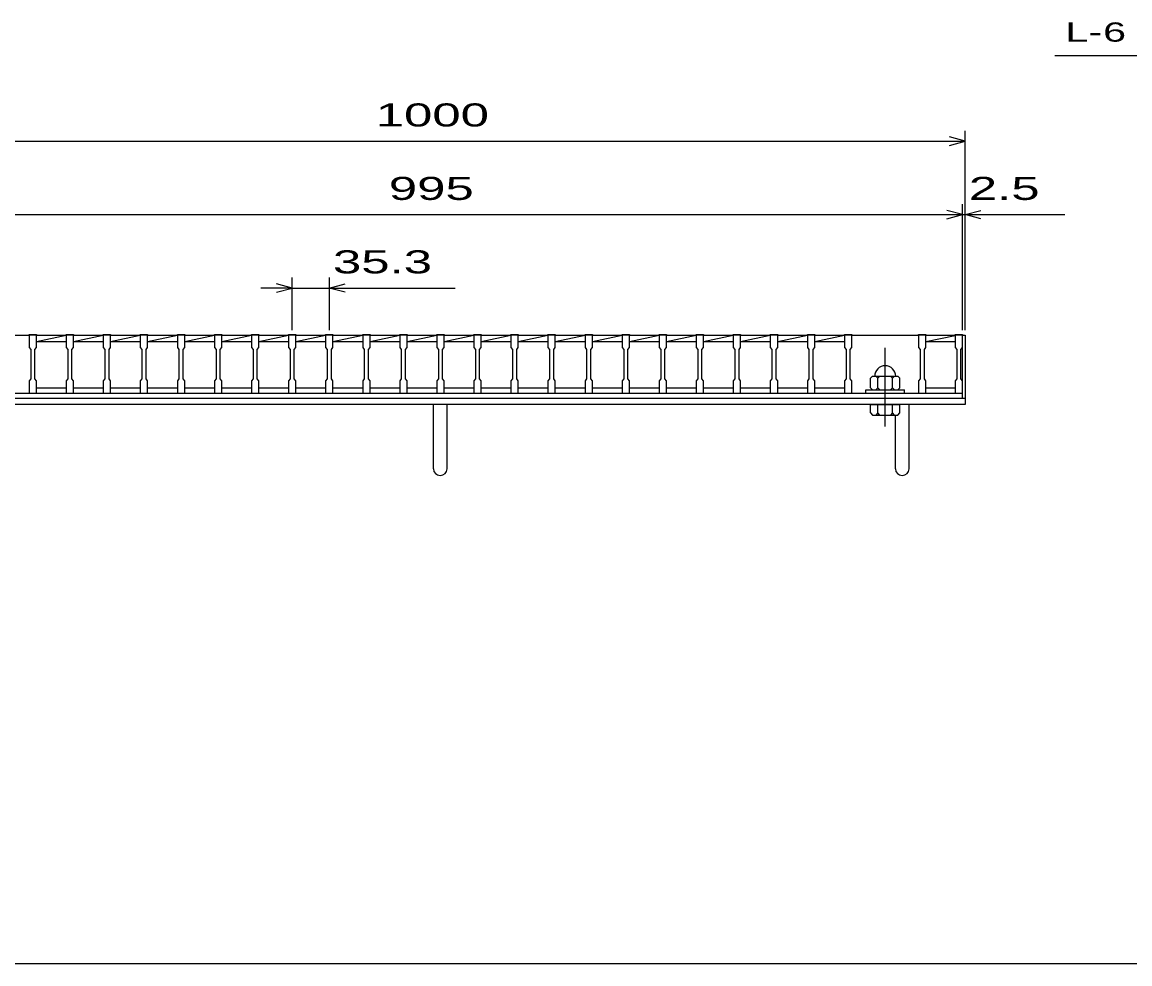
# Model space of a CAD drawing. Units: millimetres, scale not verified. Extents: x -1820 to 1731, y -1282 to 1054.
# Drawn here: x -1249 to -194, y -1146 to -249 of the extents above; entities that cross this region are included whole.
import ezdxf
from ezdxf.enums import TextEntityAlignment as Align

# ---------------------------------------------------------------- set-up
doc = ezdxf.new("R2010")
doc.units = ezdxf.units.MM
doc.header["$LTSCALE"] = 10
doc.linetypes.add('CHAIN', pattern=[18.5, 12, -1.5, 3.5, -1.5])
for name, color, linetype, lineweight in [('0_2', 150, 'Continuous', 25), ('16', 3, 'Continuous', 25), ('19', 6, 'Continuous', 25), ('22', 4, 'Continuous', 25)]:
    doc.layers.add(name, color=color, linetype=linetype, lineweight=lineweight)
doc.styles.add('ベクトル', font='')
doc.styles.get('ベクトル').set_extended_font_data('ベクトル')

msp = doc.modelspace()

# ---------------------------------------------------------------- linework, layer by layer
at = {"layer": '0_2'}
msp.add_line((1731, -1146.5), (-1729, -1146.5), dxfattribs=at)
at = {"layer": '16'}
for p, q in [((-1305.7, -547.5), (-1242.1, -547.5)), ((-1242.1, -547.5), (-1242.1, -546.8)), ((-1242.1, -546.8), (-1235.1, -546.8)), ((-1242.1, -547.5), (-1242.1, -559)), ((-1235.1, -547.5), (-1242.1, -547.5)), ((-1235.1, -546.8), (-1235.1, -547.5)), ((-1235.1, -559), (-1235.1, -547.5)), ((-1235.1, -547.5), (-1206.8, -547.5)), ((-1235.1, -553.5), (-1206.8, -547.5)), ((-1206.8, -547.5), (-1206.8, -546.8)), ((-1206.8, -546.8), (-1199.8, -546.8)), ((-1206.8, -547.5), (-1206.8, -559)), ((-1199.8, -547.5), (-1206.8, -547.5)), ((-1199.8, -546.8), (-1199.8, -547.5)), ((-1199.8, -559), (-1199.8, -547.5)), ((-1199.8, -547.5), (-1171.5, -547.5)), ((-1199.8, -553.5), (-1171.5, -547.5)), ((-1171.5, -547.5), (-1171.5, -546.8)), ((-1171.5, -546.8), (-1164.5, -546.8)), ((-1171.5, -547.5), (-1171.5, -559)), ((-1164.5, -547.5), (-1171.5, -547.5)), ((-1164.5, -546.8), (-1164.5, -547.5)), ((-1164.5, -559), (-1164.5, -547.5)), ((-1164.5, -547.5), (-1136.2, -547.5)), ((-1164.5, -553.5), (-1136.2, -547.5)), ((-1136.2, -547.5), (-1136.2, -546.8)), ((-1136.2, -546.8), (-1129.2, -546.8)), ((-1136.2, -547.5), (-1136.2, -559)), ((-1129.2, -547.5), (-1136.2, -547.5)), ((-1129.2, -546.8), (-1129.2, -547.5)), ((-1129.2, -559), (-1129.2, -547.5)), ((-1129.2, -547.5), (-1100.9, -547.5)), ((-1129.2, -553.5), (-1100.9, -547.5)), ((-1100.9, -547.5), (-1100.9, -546.8)), ((-1100.9, -546.8), (-1093.9, -546.8)), ((-1100.9, -547.5), (-1100.9, -559)), ((-1093.9, -547.5), (-1100.9, -547.5)), ((-1093.9, -546.8), (-1093.9, -547.5)), ((-1093.9, -559), (-1093.9, -547.5)), ((-1093.9, -547.5), (-1065.6, -547.5)), ((-1093.9, -553.5), (-1065.6, -547.5)), ((-1065.6, -547.5), (-1065.6, -546.8)), ((-1065.6, -546.8), (-1058.6, -546.8)), ((-1065.6, -547.5), (-1065.6, -559)), ((-1058.6, -547.5), (-1065.6, -547.5)), ((-1058.6, -546.8), (-1058.6, -547.5)), ((-1058.6, -559), (-1058.6, -547.5)), ((-1058.6, -547.5), (-1030.3, -547.5)), ((-1058.6, -553.5), (-1030.3, -547.5)), ((-1030.3, -547.5), (-1030.3, -546.8)), ((-1030.3, -546.8), (-1023.3, -546.8)), ((-1030.3, -547.5), (-1030.3, -559)), ((-1023.3, -547.5), (-1030.3, -547.5)), ((-1023.3, -546.8), (-1023.3, -547.5)), ((-1023.3, -559), (-1023.3, -547.5)), ((-1023.3, -547.5), (-995, -547.5)), ((-1023.3, -553.5), (-995, -547.5)), ((-995, -547.5), (-995, -546.8)), ((-995, -546.8), (-988, -546.8)), ((-995, -547.5), (-995, -559)), ((-988, -547.5), (-995, -547.5)), ((-988, -546.8), (-988, -547.5)), ((-988, -559), (-988, -547.5)), ((-988, -547.5), (-959.7, -547.5)), ((-988, -553.5), (-959.7, -547.5)), ((-959.7, -547.5), (-959.7, -546.8)), ((-959.7, -546.8), (-952.7, -546.8)), ((-959.7, -547.5), (-959.7, -559)), ((-952.7, -547.5), (-959.7, -547.5)), ((-952.7, -546.8), (-952.7, -547.5)), ((-952.7, -559), (-952.7, -547.5)), ((-952.7, -547.5), (-924.4, -547.5)), ((-952.7, -553.5), (-924.4, -547.5)), ((-924.4, -547.5), (-924.4, -546.8)), ((-924.4, -546.8), (-917.4, -546.8)), ((-924.4, -547.5), (-924.4, -559)), ((-917.4, -547.5), (-924.4, -547.5)), ((-917.4, -546.8), (-917.4, -547.5)), ((-917.4, -559), (-917.4, -547.5)), ((-917.4, -547.5), (-889.1, -547.5)), ((-917.4, -553.5), (-889.1, -547.5)), ((-889.1, -547.5), (-889.1, -546.8)), ((-889.1, -546.8), (-882.1, -546.8)), ((-889.1, -547.5), (-889.1, -559)), ((-882.1, -547.5), (-889.1, -547.5)), ((-882.1, -546.8), (-882.1, -547.5)), ((-882.1, -559), (-882.1, -547.5)), ((-882.1, -547.5), (-853.8, -547.5)), ((-882.1, -553.5), (-853.8, -547.5)), ((-853.8, -547.5), (-853.8, -546.8)), ((-853.8, -546.8), (-846.8, -546.8)), ((-853.8, -547.5), (-853.8, -559)), ((-846.8, -547.5), (-853.8, -547.5)), ((-846.8, -546.8), (-846.8, -547.5)), ((-846.8, -559), (-846.8, -547.5)), ((-846.8, -547.5), (-818.5, -547.5)), ((-846.8, -553.5), (-818.5, -547.5)), ((-818.5, -547.5), (-818.5, -546.8)), ((-818.5, -546.8), (-811.5, -546.8)), ((-818.5, -547.5), (-818.5, -559)), ((-811.5, -547.5), (-818.5, -547.5)), ((-811.5, -546.8), (-811.5, -547.5)), ((-811.5, -559), (-811.5, -547.5)), ((-811.5, -547.5), (-783.2, -547.5)), ((-811.5, -553.5), (-783.2, -547.5)), ((-783.2, -547.5), (-783.2, -546.8)), ((-783.2, -546.8), (-776.2, -546.8)), ((-783.2, -547.5), (-783.2, -559)), ((-776.2, -547.5), (-783.2, -547.5)), ((-776.2, -546.8), (-776.2, -547.5)), ((-776.2, -559), (-776.2, -547.5)), ((-776.2, -547.5), (-747.9, -547.5)), ((-776.2, -553.5), (-747.9, -547.5)), ((-747.9, -547.5), (-747.9, -546.8)), ((-747.9, -546.8), (-740.9, -546.8)), ((-747.9, -547.5), (-747.9, -559)), ((-740.9, -547.5), (-747.9, -547.5)), ((-740.9, -546.8), (-740.9, -547.5)), ((-740.9, -559), (-740.9, -547.5)), ((-740.9, -547.5), (-712.6, -547.5)), ((-740.9, -553.5), (-712.6, -547.5)), ((-712.6, -547.5), (-712.6, -546.8)), ((-712.6, -546.8), (-705.6, -546.8)), ((-712.6, -547.5), (-712.6, -559)), ((-705.6, -547.5), (-712.6, -547.5)), ((-705.6, -546.8), (-705.6, -547.5)), ((-705.6, -559), (-705.6, -547.5)), ((-705.6, -547.5), (-677.3, -547.5)), ((-705.6, -553.5), (-677.3, -547.5)), ((-677.3, -547.5), (-677.3, -546.8)), ((-677.3, -546.8), (-670.3, -546.8)), ((-677.3, -547.5), (-677.3, -559)), ((-670.3, -547.5), (-677.3, -547.5)), ((-670.3, -546.8), (-670.3, -547.5)), ((-670.3, -559), (-670.3, -547.5)), ((-670.3, -547.5), (-642, -547.5)), ((-670.3, -553.5), (-642, -547.5)), ((-642, -547.5), (-642, -546.8)), ((-642, -546.8), (-635, -546.8)), ((-642, -547.5), (-642, -559)), ((-635, -547.5), (-642, -547.5)), ((-635, -546.8), (-635, -547.5)), ((-635, -559), (-635, -547.5)), ((-635, -547.5), (-606.7, -547.5)), ((-635, -553.5), (-606.7, -547.5)), ((-606.7, -547.5), (-606.7, -546.8)), ((-606.7, -546.8), (-599.7, -546.8)), ((-606.7, -547.5), (-606.7, -559)), ((-599.7, -547.5), (-606.7, -547.5)), ((-599.7, -546.8), (-599.7, -547.5)), ((-599.7, -559), (-599.7, -547.5)), ((-599.7, -547.5), (-571.4, -547.5)), ((-599.7, -553.5), (-571.4, -547.5)), ((-571.4, -547.5), (-571.4, -546.8)), ((-571.4, -546.8), (-564.4, -546.8)), ((-571.4, -547.5), (-571.4, -559)), ((-564.4, -547.5), (-571.4, -547.5)), ((-564.4, -546.8), (-564.4, -547.5)), ((-564.4, -559), (-564.4, -547.5)), ((-564.4, -547.5), (-536.1, -547.5)), ((-564.4, -553.5), (-536.1, -547.5)), ((-536.1, -547.5), (-536.1, -546.8)), ((-536.1, -546.8), (-529.1, -546.8)), ((-536.1, -547.5), (-536.1, -559)), ((-529.1, -547.5), (-536.1, -547.5)), ((-529.1, -546.8), (-529.1, -547.5)), ((-529.1, -559), (-529.1, -547.5)), ((-529.1, -547.5), (-500.8, -547.5)), ((-529.1, -553.5), (-500.8, -547.5)), ((-500.8, -547.5), (-500.8, -546.8)), ((-500.8, -546.8), (-493.8, -546.8)), ((-500.8, -547.5), (-500.8, -559)), ((-493.8, -547.5), (-500.8, -547.5)), ((-493.8, -546.8), (-493.8, -547.5)), ((-493.8, -559), (-493.8, -547.5)), ((-493.8, -547.5), (-465.5, -547.5)), ((-493.8, -553.5), (-465.5, -547.5)), ((-465.5, -547.5), (-465.5, -546.8)), ((-465.5, -546.8), (-458.5, -546.8)), ((-465.5, -547.5), (-465.5, -559)), ((-458.5, -547.5), (-465.5, -547.5)), ((-458.5, -546.8), (-458.5, -547.5)), ((-458.5, -559), (-458.5, -547.5)), ((-458.5, -547.5), (-394.9, -547.5)), ((-394.9, -547.5), (-394.9, -546.8)), ((-394.9, -546.8), (-387.9, -546.8)), ((-394.9, -547.5), (-394.9, -559)), ((-387.9, -547.5), (-394.9, -547.5)), ((-387.9, -546.8), (-387.9, -547.5)), ((-387.9, -559), (-387.9, -547.5)), ((-387.9, -547.5), (-360, -547.5)), ((-387.9, -553.5), (-360, -547.58)), ((-360, -547.5), (-360, -546.8)), ((-360, -546.8), (-353, -546.8)), ((-360, -547.5), (-360, -559)), ((-353, -547.5), (-360, -547.5)), ((-353, -546.8), (-353, -547.5)), ((-353, -559), (-353, -547.5)), ((-353, -597.5), (-353, -547.5)), ((-1242.1, -559), (-1240.6, -561)), ((-1236.6, -561), (-1235.1, -559)), ((-1235.1, -553.5), (-1206.8, -553.5)), ((-1206.8, -559), (-1205.3, -561)), ((-1201.3, -561), (-1199.8, -559)), ((-1199.8, -553.5), (-1171.5, -553.5)), ((-1171.5, -559), (-1170, -561)), ((-1166, -561), (-1164.5, -559)), ((-1164.5, -553.5), (-1136.2, -553.5)), ((-1136.2, -559), (-1134.7, -561)), ((-1130.7, -561), (-1129.2, -559)), ((-1129.2, -553.5), (-1100.9, -553.5)), ((-1100.9, -559), (-1099.4, -561)), ((-1095.4, -561), (-1093.9, -559)), ((-1093.9, -553.5), (-1065.6, -553.5)), ((-1065.6, -559), (-1064.1, -561)), ((-1060.1, -561), (-1058.6, -559)), ((-1058.6, -553.5), (-1030.3, -553.5)), ((-1030.3, -559), (-1028.8, -561)), ((-1024.8, -561), (-1023.3, -559)), ((-1023.3, -553.5), (-995, -553.5)), ((-995, -559), (-993.5, -561)), ((-989.5, -561), (-988, -559)), ((-988, -553.5), (-959.7, -553.5)), ((-959.7, -559), (-958.2, -561)), ((-954.2, -561), (-952.7, -559)), ((-952.7, -553.5), (-924.4, -553.5)), ((-924.4, -559), (-922.9, -561)), ((-918.9, -561), (-917.4, -559)), ((-917.4, -553.5), (-889.1, -553.5)), ((-889.1, -559), (-887.6, -561)), ((-883.6, -561), (-882.1, -559)), ((-882.1, -553.5), (-853.8, -553.5)), ((-853.8, -559), (-852.3, -561)), ((-848.3, -561), (-846.8, -559)), ((-846.8, -553.5), (-818.5, -553.5)), ((-818.5, -559), (-817, -561)), ((-813, -561), (-811.5, -559)), ((-811.5, -553.5), (-783.2, -553.5)), ((-783.2, -559), (-781.7, -561)), ((-777.7, -561), (-776.2, -559)), ((-776.2, -553.5), (-747.9, -553.5)), ((-747.9, -559), (-746.4, -561)), ((-742.4, -561), (-740.9, -559)), ((-740.9, -553.5), (-712.6, -553.5)), ((-712.6, -559), (-711.1, -561)), ((-707.1, -561), (-705.6, -559)), ((-705.6, -553.5), (-677.3, -553.5)), ((-677.3, -559), (-675.8, -561)), ((-671.8, -561), (-670.3, -559)), ((-670.3, -553.5), (-642, -553.5)), ((-642, -559), (-640.5, -561)), ((-636.5, -561), (-635, -559)), ((-635, -553.5), (-606.7, -553.5)), ((-606.7, -559), (-605.2, -561)), ((-601.2, -561), (-599.7, -559)), ((-599.7, -553.5), (-571.4, -553.5)), ((-571.4, -559), (-569.9, -561)), ((-565.9, -561), (-564.4, -559)), ((-564.4, -553.5), (-536.1, -553.5)), ((-536.1, -559), (-534.6, -561)), ((-530.6, -561), (-529.1, -559)), ((-529.1, -553.5), (-500.8, -553.5)), ((-500.8, -559), (-499.3, -561)), ((-495.3, -561), (-493.8, -559)), ((-493.8, -553.5), (-465.5, -553.5)), ((-465.5, -559), (-464, -561)), ((-460, -561), (-458.5, -559)), ((-394.9, -559), (-393.4, -561)), ((-389.4, -561), (-387.9, -559)), ((-387.9, -553.5), (-360, -553.5)), ((-360, -559), (-358.5, -561)), ((-354.5, -561), (-353, -559)), ((-1240.6, -561), (-1240.6, -589)), ((-1236.6, -589), (-1236.6, -561)), ((-1205.3, -561), (-1205.3, -589)), ((-1201.3, -589), (-1201.3, -561)), ((-1170, -561), (-1170, -589)), ((-1166, -589), (-1166, -561)), ((-1134.7, -561), (-1134.7, -589)), ((-1130.7, -589), (-1130.7, -561)), ((-1099.4, -561), (-1099.4, -589)), ((-1095.4, -589), (-1095.4, -561)), ((-1064.1, -561), (-1064.1, -589)), ((-1060.1, -589), (-1060.1, -561)), ((-1028.8, -561), (-1028.8, -589)), ((-1024.8, -589), (-1024.8, -561)), ((-993.5, -561), (-993.5, -589)), ((-989.5, -589), (-989.5, -561)), ((-958.2, -561), (-958.2, -589)), ((-954.2, -589), (-954.2, -561)), ((-922.9, -561), (-922.9, -589)), ((-918.9, -589), (-918.9, -561)), ((-887.6, -561), (-887.6, -589)), ((-883.6, -589), (-883.6, -561)), ((-852.3, -561), (-852.3, -589)), ((-848.3, -589), (-848.3, -561)), ((-817, -561), (-817, -589)), ((-813, -589), (-813, -561)), ((-781.7, -561), (-781.7, -589)), ((-777.7, -589), (-777.7, -561)), ((-746.4, -561), (-746.4, -589)), ((-742.4, -589), (-742.4, -561)), ((-711.1, -561), (-711.1, -589)), ((-707.1, -589), (-707.1, -561)), ((-675.8, -561), (-675.8, -589)), ((-671.8, -589), (-671.8, -561)), ((-640.5, -561), (-640.5, -589)), ((-636.5, -589), (-636.5, -561)), ((-605.2, -561), (-605.2, -589)), ((-601.2, -589), (-601.2, -561)), ((-569.9, -561), (-569.9, -589)), ((-565.9, -589), (-565.9, -561)), ((-534.6, -561), (-534.6, -589)), ((-530.6, -589), (-530.6, -561)), ((-499.3, -561), (-499.3, -589)), ((-495.3, -589), (-495.3, -561)), ((-464, -561), (-464, -589)), ((-460, -589), (-460, -561)), ((-393.4, -561), (-393.4, -589)), ((-389.4, -589), (-389.4, -561)), ((-358.5, -561), (-358.5, -589)), ((-354.5, -589), (-354.5, -561)), ((-1240.6, -589), (-1242.1, -591)), ((-1235.1, -591), (-1236.6, -589)), ((-1205.3, -589), (-1206.8, -591)), ((-1199.8, -591), (-1201.3, -589)), ((-1170, -589), (-1171.5, -591)), ((-1164.5, -591), (-1166, -589)), ((-1134.7, -589), (-1136.2, -591)), ((-1129.2, -591), (-1130.7, -589)), ((-1099.4, -589), (-1100.9, -591)), ((-1093.9, -591), (-1095.4, -589)), ((-1064.1, -589), (-1065.6, -591)), ((-1058.6, -591), (-1060.1, -589)), ((-1028.8, -589), (-1030.3, -591)), ((-1023.3, -591), (-1024.8, -589)), ((-993.5, -589), (-995, -591)), ((-988, -591), (-989.5, -589)), ((-958.2, -589), (-959.7, -591)), ((-952.7, -591), (-954.2, -589)), ((-922.9, -589), (-924.4, -591)), ((-917.4, -591), (-918.9, -589)), ((-887.6, -589), (-889.1, -591)), ((-882.1, -591), (-883.6, -589)), ((-852.3, -589), (-853.8, -591)), ((-846.8, -591), (-848.3, -589)), ((-817, -589), (-818.5, -591)), ((-811.5, -591), (-813, -589)), ((-781.7, -589), (-783.2, -591)), ((-776.2, -591), (-777.7, -589)), ((-746.4, -589), (-747.9, -591)), ((-740.9, -591), (-742.4, -589)), ((-711.1, -589), (-712.6, -591)), ((-705.6, -591), (-707.1, -589)), ((-675.8, -589), (-677.3, -591)), ((-670.3, -591), (-671.8, -589)), ((-640.5, -589), (-642, -591)), ((-635, -591), (-636.5, -589)), ((-605.2, -589), (-606.7, -591)), ((-599.7, -591), (-601.2, -589)), ((-569.9, -589), (-571.4, -591)), ((-564.4, -591), (-565.9, -589)), ((-534.6, -589), (-536.1, -591)), ((-529.1, -591), (-530.6, -589)), ((-499.3, -589), (-500.8, -591)), ((-493.8, -591), (-495.3, -589)), ((-464, -589), (-465.5, -591)), ((-458.5, -591), (-460, -589)), ((-438.7, -586.5), (-440.7, -588.5)), ((-440.7, -597.5), (-440.7, -588.5)), ((-438.7, -586.5), (-414.7, -586.5)), ((-433.7, -588.5), (-435.7, -586.5)), ((-433.7, -588.5), (-431.7, -586.5)), ((-433.7, -597.5), (-433.7, -588.5)), ((-419.7, -588.5), (-421.7, -586.5)), ((-419.7, -588.5), (-417.7, -586.5)), ((-419.7, -597.5), (-419.7, -588.5)), ((-412.7, -588.5), (-414.7, -586.5)), ((-412.7, -597.5), (-412.7, -588.5)), ((-393.4, -589), (-394.9, -591)), ((-387.9, -591), (-389.4, -589)), ((-358.5, -589), (-360, -591)), ((-353, -591), (-354.5, -589)), ((-1242.1, -591), (-1242.1, -602.5)), ((-1235.1, -602.5), (-1235.1, -591)), ((-1235.1, -597.5), (-1206.8, -597.5)), ((-1206.8, -591), (-1206.8, -602.5)), ((-1199.8, -602.5), (-1199.8, -591)), ((-1199.8, -597.5), (-1171.5, -597.5)), ((-1171.5, -591), (-1171.5, -602.5)), ((-1164.5, -602.5), (-1164.5, -591)), ((-1164.5, -597.5), (-1136.2, -597.5)), ((-1136.2, -591), (-1136.2, -602.5)), ((-1129.2, -602.5), (-1129.2, -591)), ((-1129.2, -597.5), (-1100.9, -597.5)), ((-1100.9, -591), (-1100.9, -602.5)), ((-1093.9, -602.5), (-1093.9, -591)), ((-1093.9, -597.5), (-1065.6, -597.5)), ((-1065.6, -591), (-1065.6, -602.5)), ((-1058.6, -602.5), (-1058.6, -591)), ((-1058.6, -597.5), (-1030.3, -597.5)), ((-1030.3, -591), (-1030.3, -602.5)), ((-1023.3, -602.5), (-1023.3, -591)), ((-1023.3, -597.5), (-995, -597.5)), ((-995, -591), (-995, -602.5)), ((-988, -602.5), (-988, -591)), ((-988, -597.5), (-959.7, -597.5)), ((-959.7, -591), (-959.7, -602.5)), ((-952.7, -602.5), (-952.7, -591)), ((-952.7, -597.5), (-924.4, -597.5)), ((-924.4, -591), (-924.4, -602.5)), ((-917.4, -602.5), (-917.4, -591)), ((-917.4, -597.5), (-889.1, -597.5)), ((-889.1, -591), (-889.1, -602.5)), ((-882.1, -602.5), (-882.1, -591)), ((-882.1, -597.5), (-853.8, -597.5)), ((-853.8, -591), (-853.8, -602.5)), ((-846.8, -602.5), (-846.8, -591)), ((-846.8, -597.5), (-818.5, -597.5)), ((-818.5, -591), (-818.5, -602.5)), ((-811.5, -602.5), (-811.5, -591)), ((-811.5, -597.5), (-783.2, -597.5)), ((-783.2, -591), (-783.2, -602.5)), ((-776.2, -602.5), (-776.2, -591)), ((-776.2, -597.5), (-747.9, -597.5)), ((-747.9, -591), (-747.9, -602.5)), ((-740.9, -602.5), (-740.9, -591)), ((-740.9, -597.5), (-712.6, -597.5)), ((-712.6, -591), (-712.6, -602.5)), ((-705.6, -602.5), (-705.6, -591)), ((-705.6, -597.5), (-677.3, -597.5)), ((-677.3, -591), (-677.3, -602.5)), ((-670.3, -602.5), (-670.3, -591)), ((-670.3, -597.5), (-642, -597.5)), ((-642, -591), (-642, -602.5)), ((-635, -602.5), (-635, -591)), ((-635, -597.5), (-606.7, -597.5)), ((-606.7, -591), (-606.7, -602.5)), ((-599.7, -602.5), (-599.7, -591)), ((-599.7, -597.5), (-571.4, -597.5)), ((-571.4, -591), (-571.4, -602.5)), ((-564.4, -602.5), (-564.4, -591)), ((-564.4, -597.5), (-536.1, -597.5)), ((-536.1, -591), (-536.1, -602.5)), ((-529.1, -602.5), (-529.1, -591)), ((-529.1, -597.5), (-500.8, -597.5)), ((-500.8, -591), (-500.8, -602.5)), ((-493.8, -602.5), (-493.8, -591)), ((-493.8, -597.5), (-465.5, -597.5)), ((-465.5, -591), (-465.5, -602.5)), ((-458.5, -602.5), (-458.5, -591)), ((-445.2, -602.5), (-445.2, -599.5)), ((-445.2, -599.5), (-408.2, -599.5)), ((-440.7, -597.5), (-438.7, -599.5)), ((-435.7, -599.5), (-433.7, -597.5)), ((-433.7, -597.5), (-431.7, -599.5)), ((-421.7, -599.5), (-419.7, -597.5)), ((-419.7, -597.5), (-417.7, -599.5)), ((-414.7, -599.5), (-412.7, -597.5)), ((-408.2, -602.5), (-408.2, -599.5)), ((-394.9, -591), (-394.9, -602.5)), ((-387.9, -602.5), (-387.9, -591)), ((-387.9, -597.5), (-360, -597.5)), ((-360, -591), (-360, -602.5)), ((-353, -602.5), (-353, -591)), ((-1348, -602.5), (-353, -602.5)), ((-1348, -607.5), (-353, -607.5)), ((-1305.7, -602.5), (-1242.1, -602.5)), ((-1242.1, -602.5), (-1235.1, -602.5)), ((-1206.8, -602.5), (-1199.8, -602.5)), ((-1171.5, -602.5), (-1164.5, -602.5)), ((-1136.2, -602.5), (-1129.2, -602.5)), ((-1100.9, -602.5), (-1093.9, -602.5)), ((-1065.6, -602.5), (-1058.6, -602.5)), ((-1030.3, -602.5), (-1023.3, -602.5)), ((-995, -602.5), (-988, -602.5)), ((-959.7, -602.5), (-952.7, -602.5)), ((-924.4, -602.5), (-917.4, -602.5)), ((-889.1, -602.5), (-882.1, -602.5)), ((-853.8, -602.5), (-846.8, -602.5)), ((-818.5, -602.5), (-811.5, -602.5)), ((-783.2, -602.5), (-776.2, -602.5)), ((-747.9, -602.5), (-740.9, -602.5)), ((-712.6, -602.5), (-705.6, -602.5)), ((-677.3, -602.5), (-670.3, -602.5)), ((-642, -602.5), (-635, -602.5)), ((-606.7, -602.5), (-599.7, -602.5)), ((-571.4, -602.5), (-564.4, -602.5)), ((-536.1, -602.5), (-529.1, -602.5)), ((-500.8, -602.5), (-493.8, -602.5)), ((-465.5, -602.5), (-458.5, -602.5)), ((-458.5, -602.5), (-394.9, -602.5)), ((-445.2, -602.5), (-408.2, -602.5)), ((-394.9, -602.5), (-387.9, -602.5)), ((-360, -602.5), (-353, -602.5)), ((-353, -607.5), (-353, -602.5))]:
    msp.add_line(p, q, dxfattribs=at)
at = {"layer": '16', "linetype": 'CHAIN'}
msp.add_line((-426.7, -634.5), (-426.7, -559.5), dxfattribs=at)
at = {"layer": '16'}
msp.add_arc((-426.7, -586.5), 10, 0, 180, dxfattribs=at)
at = {"layer": '19'}
for p, q in [((-353, -547.5), (-350.5, -547.5)), ((-350.5, -547.5), (-350.5, -607.5)), ((-1350.5, -607.5), (-350.5, -607.5)), ((-350.5, -607.5), (-350.5, -613.5)), ((-350.5, -613.5), (-1350.5, -613.5)), ((-857, -674.61), (-857, -613.5)), ((-844, -674.61), (-844, -613.5)), ((-440.7, -621.5), (-440.7, -613.5)), ((-440.7, -613.5), (-412.7, -613.5)), ((-440.7, -621.5), (-438.7, -623.5)), ((-433.7, -621.5), (-435.7, -623.5)), ((-433.7, -621.5), (-433.7, -613.5)), ((-431.7, -623.5), (-433.7, -621.5)), ((-419.7, -621.5), (-421.7, -623.5)), ((-419.7, -621.5), (-419.7, -613.5)), ((-417.7, -623.5), (-419.7, -621.5)), ((-414.7, -623.5), (-412.7, -621.5)), ((-412.7, -621.5), (-412.7, -613.5)), ((-404, -674.61), (-404, -613.5)), ((-438.7, -623.5), (-414.7, -623.5)), ((-417, -674.61), (-417, -623.5))]:
    msp.add_line(p, q, dxfattribs=at)
for centre in [(-850.5, -674.61), (-410.5, -674.61)]:
    msp.add_arc(centre, 6.5, 180, 0, dxfattribs=at)
at = {"layer": '22'}
for p, q in [((-265, -281), (-65, -281)), ((-350.5, -362.5), (-365.5, -358.5)), ((-350.5, -542.5), (-350.5, -352.5)), ((-1350.5, -362.5), (-350.5, -362.5)), ((-365.5, -366.5), (-350.5, -362.5)), ((-1348, -432.5), (-353, -432.5)), ((-353, -432.5), (-368, -428.5)), ((-368, -436.5), (-353, -432.5)), ((-353, -542.5), (-353, -422.5)), ((-353, -432.5), (-350.5, -432.5)), ((-350.5, -542.5), (-350.5, -422.5)), ((-350.5, -432.5), (-335.5, -428.5)), ((-335.5, -436.5), (-350.5, -432.5)), ((-350.5, -432.5), (-255.5, -432.5)), ((-991.5, -542.5), (-991.5, -492.5)), ((-956.2, -492.5), (-956.2, -542.5)), ((-991.5, -502.5), (-1021.5, -502.5)), ((-991.5, -502.5), (-1006.5, -498.5)), ((-1006.5, -506.5), (-991.5, -502.5)), ((-991.5, -502.5), (-956.2, -502.5)), ((-956.2, -502.5), (-941.2, -498.5)), ((-941.2, -506.5), (-956.2, -502.5)), ((-956.2, -502.5), (-836.2, -502.5))]:
    msp.add_line(p, q, dxfattribs=at)

# ---------------------------------------------------------------- texts
at = {"layer": '22', "color": 2, "style": 'ベクトル'}
for s, height, width, p in [('L-', 18.33, 1.6, (-255, -258.5)), (' 6 ', 18.33, 1.6, (-230, -258.5)), (' 1000 ', 21.99, 1.65, (-925.5, -337.5)), (' 995 ', 21.99, 1.65, (-913, -407.5)), (' 2.5 ', 21.99, 1.65, (-360.5, -407.5)), (' 35.3 ', 21.99, 1.65, (-966.2, -477.5))]:
    msp.add_text(s, height=height, dxfattribs=dict(at, width=width)).set_placement(p, align=Align.MIDDLE_LEFT)

doc.saveas('drawing.dxf')
